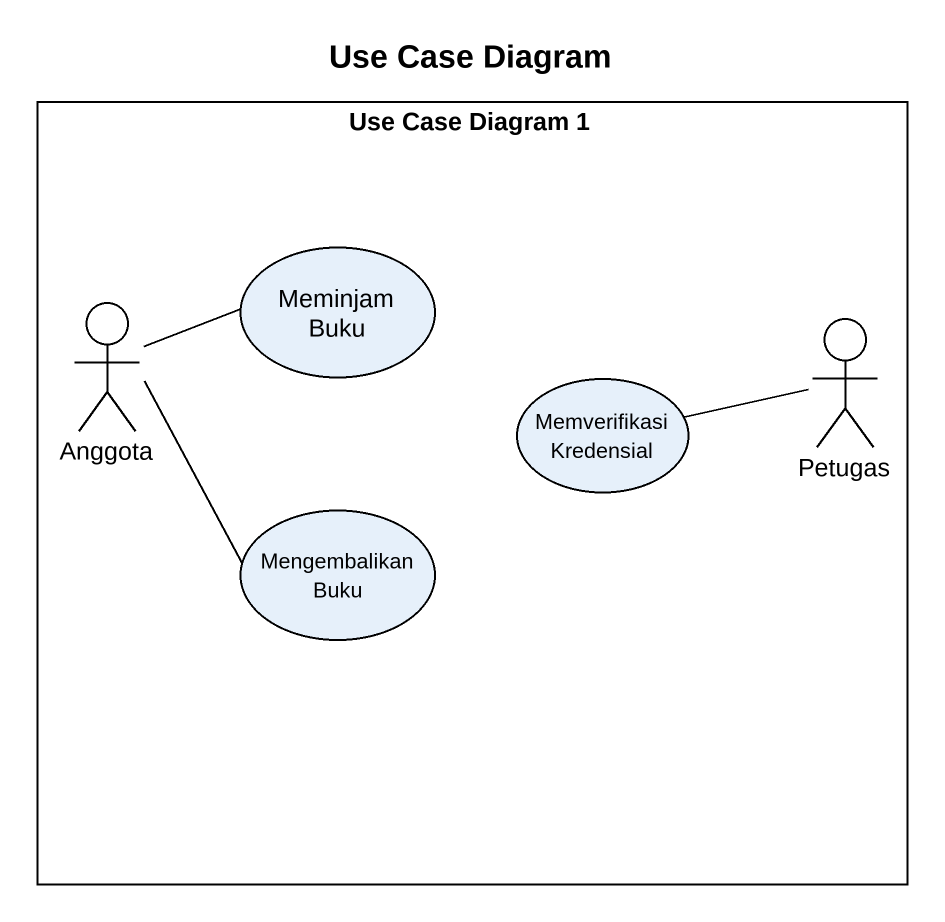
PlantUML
@startuml
title Use Case Diagram
rectangle "Use Case Diagram 1" as Use_Case_Diagram_1 {
  actor Anggota
  usecase "Meminjam Buku" as Meminjam_Buku
  usecase "Memverifikasi Kredensial" as Memverifikasi_Kredensial
  actor Petugas
  usecase "Mengembalikan Buku" as Mengembalikan_Buku
}
Anggota -right- Meminjam_Buku
Anggota -- Mengembalikan_Buku
Petugas -left- Memverifikasi_Kredensial
@enduml
